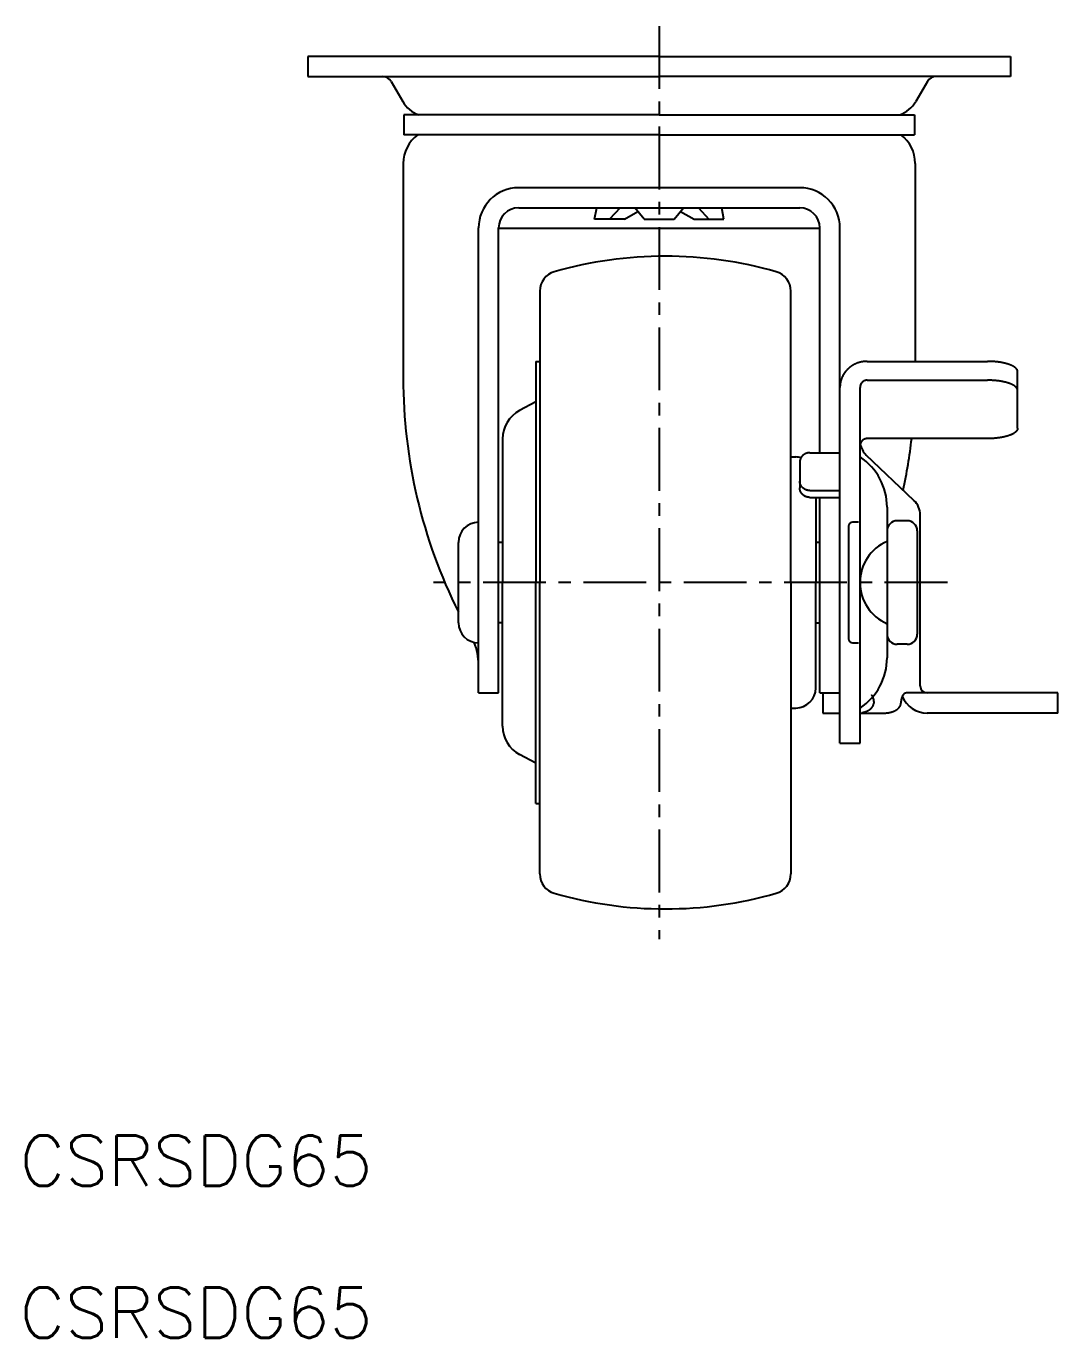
# Model space of a CAD drawing. Extents: x -5 to 216, y -1 to 236.
# Drawn here: x -5.1 to 97.6, y -1.4 to 129.2 of the extents above; entities that cross this region are included whole.
import ezdxf

# ---------------------------------------------------------------- set-up
doc = ezdxf.new("R2010")
doc.units = 0
doc.header["$LTSCALE"] = 5
doc.linetypes.add('CENTER', pattern=[2, 1.25, -0.25, 0.25, -0.25])
doc.layers.get('0').update_dxf_attribs({"linetype": 'CONTINUOUS'})
doc.layers.add('CENTER', color=1, linetype='CENTER')
doc.styles.get("Standard").update_dxf_attribs({"font": 'txt.shx'})

msp = doc.modelspace()

# ---------------------------------------------------------------- linework, layer by layer
at = {"color": 7, "linetype": 'CONTINUOUS'}
for p, q in [((22.932944, 126.217354), (22.932944, 124.217354)), ((57.932944, 126.217354), (22.932944, 126.217354)), ((57.932944, 126.217354), (92.932944, 126.217354)), ((92.932944, 126.217354), (92.932944, 124.217354)), ((22.932944, 124.217354), (57.932944, 124.217354)), ((92.932944, 124.217354), (57.932944, 124.217354)), ((31.223439, 123.717354), (32.37814, 121.717354)), ((84.642449, 123.717354), (83.487748, 121.717354)), ((32.496791, 120.389229), (32.496791, 118.389229)), ((57.932944, 120.389229), (32.496791, 120.389229)), ((57.932944, 120.389229), (83.369097, 120.389229)), ((83.369097, 120.389229), (83.369097, 118.389229)), ((57.932944, 118.389229), (32.496791, 118.389229)), ((57.932944, 118.389229), (32.496791, 118.389229)), ((57.932944, 118.389229), (83.369097, 118.389229)), ((32.432944, 115.561104), (32.432944, 94.179042)), ((83.432944, 115.561104), (83.432944, 95.84652)), ((71.932944, 113.129962), (43.932944, 113.129962)), ((43.932944, 111.137573), (71.932944, 111.137573)), ((51.486046, 109.992354), (51.702927, 111.137573)), ((54.025605, 111.137573), (52.977444, 109.992354)), ((56.441546, 109.992354), (55.50613, 111.137573)), ((59.424343, 109.992354), (60.359758, 111.137573)), ((61.840283, 111.137573), (62.888444, 109.992354)), ((64.379843, 109.992354), (64.162962, 111.137573)), ((54.468843, 109.992354), (51.486046, 109.992354)), ((54.468843, 109.992354), (55.809376, 110.766312)), ((56.441546, 109.992354), (59.424343, 109.992354)), ((60.056512, 110.766312), (61.397046, 109.992354)), ((61.397046, 109.992354), (64.379843, 109.992354)), ((39.932944, 62.821104), (39.932944, 109.129962)), ((41.932944, 62.821104), (41.932944, 109.137573)), ((73.932944, 109.061104), (41.932944, 109.061104)), ((73.932944, 86.743254), (73.932944, 109.137573)), ((75.932944, 57.821104), (75.932944, 109.129962)), ((46.032944, 102.841646), (46.032944, 73.821104)), ((71.032944, 73.821104), (71.032944, 102.841646)), ((45.632944, 95.821104), (46.032944, 95.821104)), ((45.632944, 95.821104), (45.632944, 73.821104)), ((78.632944, 95.84652), (90.632944, 95.84652)), ((93.632944, 89.178853), (93.632944, 94.82046)), ((77.932944, 57.821104), (77.932944, 93.228001)), ((78.632944, 93.967135), (90.632944, 93.967135)), ((45.632944, 91.821104), (44.010659, 90.943723)), ((42.332944, 88.129004), (42.332944, 73.821104)), ((90.632944, 88.152793), (78.632944, 88.152793)), ((71.032944, 86.321104), (71.532944, 86.321104)), ((71.032944, 86.321104), (71.532944, 86.321104)), ((72.932944, 86.743254), (75.932944, 86.743254)), ((83.310462, 81.994813), (78.555426, 86.512217)), ((71.932944, 85.803561), (71.932944, 83.240136)), ((72.932944, 82.984483), (75.932944, 82.984483)), ((72.932944, 82.300443), (75.932944, 82.300443)), ((73.532944, 82.300443), (73.532944, 73.821104)), ((73.932944, 62.821104), (73.932944, 82.300443)), ((80.632944, 81.310116), (80.632944, 73.821104)), ((77.782944, 79.821104), (77.182944, 79.821104)), ((82.632944, 79.971104), (81.632944, 79.971104)), ((83.932944, 63.521104), (83.932944, 80.544832)), ((76.782944, 79.421104), (76.782944, 68.221104)), ((80.632944, 78.971104), (80.632944, 68.671104)), ((83.632944, 78.971104), (83.632944, 68.671104)), ((37.932944, 69.821104), (37.932944, 77.821104)), ((42.332944, 77.821104), (41.932944, 77.821104)), ((73.932944, 77.821104), (73.532944, 77.821104)), ((42.332944, 59.513205), (42.332944, 73.821104)), ((45.632944, 51.821104), (45.632944, 73.821104)), ((46.032944, 44.800562), (46.032944, 73.821104)), ((71.032944, 73.821104), (71.032944, 44.800562)), ((73.532944, 63.321104), (73.532944, 73.821104)), ((80.632944, 73.821104), (80.632944, 66.332092)), ((42.332944, 69.821104), (41.932944, 69.821104)), ((73.532944, 69.821104), (73.932944, 69.821104)), ((77.182944, 67.821104), (77.782944, 67.821104)), ((82.632944, 67.671104), (81.632944, 67.671104)), ((39.932944, 62.821104), (41.932944, 62.821104)), ((73.932944, 62.821104), (75.932944, 62.821104)), ((74.216346, 62.821104), (74.216346, 60.821104)), ((97.632944, 62.821104), (82.547181, 62.821104)), ((97.632944, 60.821104), (97.632944, 62.821104)), ((71.032944, 61.321104), (71.532944, 61.321104)), ((71.032944, 61.321104), (71.532944, 61.321104)), ((74.216346, 60.821104), (75.932944, 60.821104)), ((77.932944, 60.821104), (80.324177, 60.821104)), ((97.632944, 60.821104), (84.632944, 60.821104)), ((75.932944, 57.821104), (77.932944, 57.821104)), ((45.632944, 55.821104), (44.010659, 56.698485)), ((45.632944, 51.821104), (46.032944, 51.821104))]:
    msp.add_line(p, q, dxfattribs=at)
for points in [[(78.6329, 95.8465, 0), (78.5998, 95.8463, 0), (78.5667, 95.8457, 0), (78.5336, 95.8447, 0), (78.5005, 95.8434, 0), (78.4674, 95.8416, 0), (78.4343, 95.8394, 0), (78.4013, 95.8369, 0), (78.3683, 95.8339, 0), (78.3353, 95.8306, 0), (78.3024, 95.8268, 0), (78.2696, 95.8227, 0), (78.2368, 95.8182, 0), (78.204, 95.8133, 0), (78.1713, 95.808, 0), (78.1387, 95.8023, 0), (78.1062, 95.7962, 0), (78.0737, 95.7897, 0), (78.0414, 95.7829, 0), (78.0091, 95.7757, 0), (77.9769, 95.768, 0), (77.9448, 95.76, 0), (77.9128, 95.7517, 0), (77.8809, 95.7429, 0), (77.8492, 95.7338, 0), (77.8175, 95.7243, 0), (77.786, 95.7144, 0), (77.7546, 95.7041, 0), (77.7233, 95.6935, 0), (77.6922, 95.6824, 0), (77.6612, 95.6711, 0), (77.6304, 95.6593, 0), (77.5997, 95.6472, 0), (77.5692, 95.6347, 0), (77.5388, 95.6219, 0), (77.5086, 95.6087, 0), (77.4785, 95.5951, 0), (77.4487, 95.5812, 0), (77.419, 95.5669, 0), (77.3895, 95.5523, 0), (77.3602, 95.5373, 0), (77.331, 95.522, 0), (77.3021, 95.5063, 0), (77.2734, 95.4903, 0), (77.2449, 95.474, 0), (77.2166, 95.4573, 0), (77.1885, 95.4403, 0), (77.1606, 95.4229, 0), (77.1329, 95.4052, 0), (77.1055, 95.3872, 0), (77.0783, 95.3689, 0), (77.0513, 95.3502, 0), (77.0246, 95.3312, 0), (76.9981, 95.3119, 0), (76.9718, 95.2923, 0), (76.9458, 95.2724, 0), (76.9201, 95.2521, 0), (76.8946, 95.2316, 0), (76.8694, 95.2108, 0), (76.8444, 95.1896, 0), (76.8197, 95.1682, 0), (76.7953, 95.1465, 0), (76.7712, 95.1245, 0), (76.7473, 95.1022, 0), (76.7238, 95.0796, 0), (76.7005, 95.0567, 0), (76.6775, 95.0336, 0), (76.6548, 95.0102, 0), (76.6324, 94.9865, 0), (76.6103, 94.9625, 0), (76.5885, 94.9383, 0), (76.567, 94.9139, 0), (76.5458, 94.8892, 0), (76.525, 94.8642, 0), (76.5044, 94.839, 0), (76.4842, 94.8135, 0), (76.4643, 94.7879, 0), (76.4447, 94.7619, 0), (76.4255, 94.7358, 0), (76.4066, 94.7094, 0), (76.388, 94.6828, 0), (76.3697, 94.6559, 0), (76.3518, 94.6289, 0), (76.3343, 94.6016, 0), (76.3171, 94.5742, 0), (76.3002, 94.5465, 0), (76.2837, 94.5187, 0), (76.2676, 94.4906, 0), (76.2518, 94.4624, 0), (76.2363, 94.4339, 0), (76.2212, 94.4053, 0), (76.2065, 94.3765, 0), (76.1922, 94.3476, 0), (76.1782, 94.3184, 0), (76.1646, 94.2891, 0), (76.1513, 94.2597, 0), (76.1385, 94.2301, 0), (76.126, 94.2003, 0), (76.1139, 94.1704, 0), (76.1021, 94.1403, 0), (76.0908, 94.1102, 0), (76.0798, 94.0798, 0), (76.0692, 94.0494, 0), (76.059, 94.0188, 0), (76.0492, 93.9881, 0), (76.0398, 93.9573, 0), (76.0307, 93.9264, 0), (76.0221, 93.8954, 0), (76.0139, 93.8642, 0), (76.006, 93.833, 0), (75.9985, 93.8017, 0), (75.9915, 93.7703, 0), (75.9848, 93.7388, 0), (75.9786, 93.7073, 0), (75.9727, 93.6757, 0), (75.9672, 93.644, 0), (75.9622, 93.6122, 0), (75.9575, 93.5804, 0), (75.9532, 93.5485, 0), (75.9494, 93.5166, 0), (75.9459, 93.4847, 0), (75.9429, 93.4527, 0), (75.9403, 93.4206, 0), (75.938, 93.3886, 0), (75.9362, 93.3565, 0), (75.9348, 93.3244, 0), (75.9338, 93.2923, 0), (75.9331, 93.2601, 0), (75.9329, 93.228, 0)], [(93.6329, 94.8205, 0), (93.6327, 94.8331, 0), (93.632, 94.8456, 0), (93.6309, 94.8582, 0), (93.6293, 94.8708, 0), (93.6273, 94.8834, 0), (93.6248, 94.8959, 0), (93.6219, 94.9085, 0), (93.6185, 94.921, 0), (93.6147, 94.9336, 0), (93.6104, 94.9461, 0), (93.6057, 94.9585, 0), (93.6005, 94.971, 0), (93.5948, 94.9835, 0), (93.5888, 94.9959, 0), (93.5823, 95.0083, 0), (93.5753, 95.0206, 0), (93.5679, 95.033, 0), (93.5601, 95.0453, 0), (93.5518, 95.0575, 0), (93.543, 95.0698, 0), (93.5339, 95.082, 0), (93.5243, 95.0941, 0), (93.5142, 95.1062, 0), (93.5038, 95.1183, 0), (93.4929, 95.1303, 0), (93.4815, 95.1423, 0), (93.4698, 95.1542, 0), (93.4576, 95.1661, 0), (93.445, 95.178, 0), (93.4319, 95.1897, 0), (93.4185, 95.2015, 0), (93.4046, 95.2131, 0), (93.3903, 95.2247, 0), (93.3756, 95.2363, 0), (93.3604, 95.2477, 0), (93.3449, 95.2592, 0), (93.329, 95.2705, 0), (93.3126, 95.2818, 0), (93.2959, 95.293, 0), (93.2787, 95.3041, 0), (93.2612, 95.3152, 0), (93.2432, 95.3262, 0), (93.2249, 95.3371, 0), (93.2061, 95.348, 0), (93.187, 95.3587, 0), (93.1675, 95.3694, 0), (93.1476, 95.38, 0), (93.1274, 95.3905, 0), (93.1067, 95.4009, 0), (93.0857, 95.4113, 0), (93.0643, 95.4215, 0), (93.0426, 95.4317, 0), (93.0205, 95.4418, 0), (92.998, 95.4517, 0), (92.9752, 95.4616, 0), (92.952, 95.4714, 0), (92.9284, 95.4811, 0), (92.9046, 95.4907, 0), (92.8804, 95.5001, 0), (92.8558, 95.5095, 0), (92.8309, 95.5188, 0), (92.8057, 95.528, 0), (92.7801, 95.537, 0), (92.7543, 95.546, 0), (92.7281, 95.5548, 0), (92.7016, 95.5636, 0), (92.6747, 95.5722, 0), (92.6476, 95.5807, 0), (92.6202, 95.5891, 0), (92.5925, 95.5974, 0), (92.5644, 95.6056, 0), (92.5361, 95.6136, 0), (92.5075, 95.6215, 0), (92.4786, 95.6294, 0), (92.4495, 95.637, 0), (92.42, 95.6446, 0), (92.3903, 95.652, 0), (92.3604, 95.6594, 0), (92.3301, 95.6665, 0), (92.2997, 95.6736, 0), (92.2689, 95.6805, 0), (92.2379, 95.6873, 0), (92.2067, 95.694, 0), (92.1753, 95.7005, 0), (92.1436, 95.7069, 0), (92.1116, 95.7132, 0), (92.0795, 95.7194, 0), (92.0471, 95.7254, 0), (92.0146, 95.7312, 0), (91.9818, 95.737, 0), (91.9488, 95.7426, 0), (91.9156, 95.748, 0), (91.8822, 95.7533, 0), (91.8487, 95.7585, 0), (91.8149, 95.7635, 0), (91.781, 95.7684, 0), (91.7469, 95.7732, 0), (91.7126, 95.7778, 0), (91.6782, 95.7822, 0), (91.6436, 95.7865, 0), (91.6089, 95.7907, 0), (91.574, 95.7947, 0), (91.539, 95.7986, 0), (91.5038, 95.8023, 0), (91.4685, 95.8059, 0), (91.4331, 95.8094, 0), (91.3975, 95.8126, 0), (91.3619, 95.8158, 0), (91.3261, 95.8188, 0), (91.2902, 95.8216, 0), (91.2543, 95.8243, 0), (91.2182, 95.8268, 0), (91.1821, 95.8292, 0), (91.1458, 95.8314, 0), (91.1095, 95.8335, 0), (91.0731, 95.8354, 0), (91.0367, 95.8372, 0), (91.0002, 95.8388, 0), (90.9636, 95.8403, 0), (90.927, 95.8416, 0), (90.8903, 95.8427, 0), (90.8536, 95.8437, 0), (90.8169, 95.8446, 0), (90.7801, 95.8453, 0), (90.7434, 95.8458, 0), (90.7066, 95.8462, 0), (90.6698, 95.8464, 0), (90.6329, 95.8465, 0)], [(78.6329, 93.9671, 0), (78.6244, 93.9671, 0), (78.6158, 93.9669, 0), (78.6072, 93.9666, 0), (78.5986, 93.9662, 0), (78.59, 93.9657, 0), (78.5814, 93.9651, 0), (78.5729, 93.9644, 0), (78.5643, 93.9636, 0), (78.5558, 93.9626, 0), (78.5473, 93.9616, 0), (78.5387, 93.9604, 0), (78.5302, 93.9591, 0), (78.5217, 93.9577, 0), (78.5133, 93.9563, 0), (78.5048, 93.9546, 0), (78.4964, 93.9529, 0), (78.488, 93.9511, 0), (78.4796, 93.9492, 0), (78.4712, 93.9471, 0), (78.4629, 93.945, 0), (78.4545, 93.9427, 0), (78.4462, 93.9404, 0), (78.438, 93.9379, 0), (78.4297, 93.9353, 0), (78.4215, 93.9326, 0), (78.4134, 93.9298, 0), (78.4052, 93.9269, 0), (78.3971, 93.9239, 0), (78.3891, 93.9208, 0), (78.381, 93.9176, 0), (78.373, 93.9143, 0), (78.3651, 93.9109, 0), (78.3571, 93.9073, 0), (78.3493, 93.9037, 0), (78.3414, 93.9, 0), (78.3337, 93.8962, 0), (78.3259, 93.8922, 0), (78.3182, 93.8882, 0), (78.3106, 93.8841, 0), (78.303, 93.8799, 0), (78.2954, 93.8755, 0), (78.2879, 93.8711, 0), (78.2805, 93.8666, 0), (78.2731, 93.862, 0), (78.2657, 93.8573, 0), (78.2584, 93.8525, 0), (78.2512, 93.8476, 0), (78.244, 93.8426, 0), (78.2369, 93.8375, 0), (78.2299, 93.8323, 0), (78.2229, 93.827, 0), (78.216, 93.8217, 0), (78.2091, 93.8162, 0), (78.2023, 93.8107, 0), (78.1955, 93.8051, 0), (78.1889, 93.7994, 0), (78.1823, 93.7936, 0), (78.1757, 93.7877, 0), (78.1693, 93.7817, 0), (78.1629, 93.7757, 0), (78.1565, 93.7695, 0), (78.1503, 93.7633, 0), (78.1441, 93.757, 0), (78.138, 93.7506, 0), (78.1319, 93.7442, 0), (78.126, 93.7377, 0), (78.1201, 93.7311, 0), (78.1143, 93.7244, 0), (78.1085, 93.7176, 0), (78.1029, 93.7108, 0), (78.0973, 93.7039, 0), (78.0918, 93.6969, 0), (78.0864, 93.6899, 0), (78.0811, 93.6827, 0), (78.0759, 93.6756, 0), (78.0707, 93.6683, 0), (78.0656, 93.661, 0), (78.0606, 93.6536, 0), (78.0557, 93.6462, 0), (78.0509, 93.6386, 0), (78.0462, 93.6311, 0), (78.0415, 93.6234, 0), (78.037, 93.6157, 0), (78.0325, 93.608, 0), (78.0282, 93.6002, 0), (78.0239, 93.5923, 0), (78.0197, 93.5844, 0), (78.0156, 93.5764, 0), (78.0116, 93.5684, 0), (78.0077, 93.5603, 0), (78.0039, 93.5522, 0), (78.0002, 93.544, 0), (77.9965, 93.5358, 0), (77.993, 93.5275, 0), (77.9896, 93.5192, 0), (77.9862, 93.5109, 0), (77.983, 93.5025, 0), (77.9798, 93.494, 0), (77.9768, 93.4855, 0), (77.9739, 93.477, 0), (77.971, 93.4684, 0), (77.9683, 93.4599, 0), (77.9656, 93.4512, 0), (77.9631, 93.4426, 0), (77.9606, 93.4339, 0), (77.9583, 93.4251, 0), (77.9561, 93.4164, 0), (77.9539, 93.4076, 0), (77.9519, 93.3988, 0), (77.95, 93.3899, 0), (77.9481, 93.3811, 0), (77.9464, 93.3722, 0), (77.9448, 93.3633, 0), (77.9432, 93.3544, 0), (77.9418, 93.3454, 0), (77.9405, 93.3365, 0), (77.9393, 93.3275, 0), (77.9382, 93.3185, 0), (77.9372, 93.3095, 0), (77.9363, 93.3004, 0), (77.9355, 93.2914, 0), (77.9348, 93.2824, 0), (77.9343, 93.2733, 0), (77.9338, 93.2643, 0), (77.9334, 93.2552, 0), (77.9332, 93.2461, 0), (77.933, 93.2371, 0), (77.9329, 93.228, 0)], [(93.6329, 92.9411, 0), (93.6327, 92.9537, 0), (93.632, 92.9663, 0), (93.6309, 92.9788, 0), (93.6293, 92.9914, 0), (93.6273, 93.004, 0), (93.6248, 93.0166, 0), (93.6219, 93.0291, 0), (93.6185, 93.0416, 0), (93.6147, 93.0542, 0), (93.6104, 93.0667, 0), (93.6057, 93.0792, 0), (93.6005, 93.0916, 0), (93.5948, 93.1041, 0), (93.5888, 93.1165, 0), (93.5823, 93.1289, 0), (93.5753, 93.1412, 0), (93.5679, 93.1536, 0), (93.5601, 93.1659, 0), (93.5518, 93.1782, 0), (93.543, 93.1904, 0), (93.5339, 93.2026, 0), (93.5243, 93.2147, 0), (93.5142, 93.2269, 0), (93.5038, 93.2389, 0), (93.4929, 93.251, 0), (93.4815, 93.2629, 0), (93.4698, 93.2749, 0), (93.4576, 93.2867, 0), (93.445, 93.2986, 0), (93.4319, 93.3103, 0), (93.4185, 93.3221, 0), (93.4046, 93.3337, 0), (93.3903, 93.3453, 0), (93.3756, 93.3569, 0), (93.3604, 93.3684, 0), (93.3449, 93.3798, 0), (93.329, 93.3911, 0), (93.3126, 93.4024, 0), (93.2959, 93.4136, 0), (93.2787, 93.4248, 0), (93.2612, 93.4358, 0), (93.2432, 93.4468, 0), (93.2249, 93.4577, 0), (93.2061, 93.4686, 0), (93.187, 93.4793, 0), (93.1675, 93.49, 0), (93.1476, 93.5006, 0), (93.1274, 93.5111, 0), (93.1067, 93.5215, 0), (93.0857, 93.5319, 0), (93.0643, 93.5421, 0), (93.0426, 93.5523, 0), (93.0205, 93.5624, 0), (92.998, 93.5723, 0), (92.9752, 93.5822, 0), (92.952, 93.592, 0), (92.9284, 93.6017, 0), (92.9046, 93.6113, 0), (92.8804, 93.6208, 0), (92.8558, 93.6301, 0), (92.8309, 93.6394, 0), (92.8057, 93.6486, 0), (92.7801, 93.6577, 0), (92.7543, 93.6666, 0), (92.7281, 93.6755, 0), (92.7016, 93.6842, 0), (92.6747, 93.6928, 0), (92.6476, 93.7013, 0), (92.6202, 93.7097, 0), (92.5925, 93.718, 0), (92.5644, 93.7262, 0), (92.5361, 93.7342, 0), (92.5075, 93.7422, 0), (92.4786, 93.75, 0), (92.4495, 93.7577, 0), (92.42, 93.7652, 0), (92.3903, 93.7727, 0), (92.3604, 93.78, 0), (92.3301, 93.7872, 0), (92.2997, 93.7942, 0), (92.2689, 93.8011, 0), (92.2379, 93.8079, 0), (92.2067, 93.8146, 0), (92.1753, 93.8212, 0), (92.1436, 93.8276, 0), (92.1116, 93.8338, 0), (92.0795, 93.84, 0), (92.0471, 93.846, 0), (92.0146, 93.8518, 0), (91.9818, 93.8576, 0), (91.9488, 93.8632, 0), (91.9156, 93.8686, 0), (91.8822, 93.8739, 0), (91.8487, 93.8791, 0), (91.8149, 93.8841, 0), (91.781, 93.889, 0), (91.7469, 93.8938, 0), (91.7126, 93.8984, 0), (91.6782, 93.9028, 0), (91.6436, 93.9072, 0), (91.6089, 93.9113, 0), (91.574, 93.9153, 0), (91.539, 93.9192, 0), (91.5038, 93.923, 0), (91.4685, 93.9265, 0), (91.4331, 93.93, 0), (91.3975, 93.9333, 0), (91.3619, 93.9364, 0), (91.3261, 93.9394, 0), (91.2902, 93.9422, 0), (91.2543, 93.9449, 0), (91.2182, 93.9474, 0), (91.1821, 93.9498, 0), (91.1458, 93.952, 0), (91.1095, 93.9541, 0), (91.0731, 93.956, 0), (91.0367, 93.9578, 0), (91.0002, 93.9594, 0), (90.9636, 93.9609, 0), (90.927, 93.9622, 0), (90.8903, 93.9634, 0), (90.8536, 93.9644, 0), (90.8169, 93.9652, 0), (90.7801, 93.9659, 0), (90.7434, 93.9664, 0), (90.7066, 93.9668, 0), (90.6698, 93.9671, 0), (90.6329, 93.9671, 0)], [(93.6329, 89.1789, 0), (93.6327, 89.1663, 0), (93.632, 89.1537, 0), (93.6309, 89.1411, 0), (93.6293, 89.1285, 0), (93.6273, 89.1159, 0), (93.6248, 89.1034, 0), (93.6219, 89.0908, 0), (93.6185, 89.0783, 0), (93.6147, 89.0658, 0), (93.6104, 89.0533, 0), (93.6057, 89.0408, 0), (93.6005, 89.0283, 0), (93.5948, 89.0159, 0), (93.5888, 89.0034, 0), (93.5823, 88.991, 0), (93.5753, 88.9787, 0), (93.5679, 88.9663, 0), (93.5601, 88.954, 0), (93.5518, 88.9418, 0), (93.543, 88.9295, 0), (93.5339, 88.9173, 0), (93.5243, 88.9052, 0), (93.5142, 88.8931, 0), (93.5038, 88.881, 0), (93.4929, 88.869, 0), (93.4815, 88.857, 0), (93.4698, 88.8451, 0), (93.4576, 88.8332, 0), (93.445, 88.8214, 0), (93.4319, 88.8096, 0), (93.4185, 88.7979, 0), (93.4046, 88.7862, 0), (93.3903, 88.7746, 0), (93.3756, 88.7631, 0), (93.3604, 88.7516, 0), (93.3449, 88.7402, 0), (93.329, 88.7288, 0), (93.3126, 88.7175, 0), (93.2959, 88.7063, 0), (93.2787, 88.6952, 0), (93.2612, 88.6841, 0), (93.2432, 88.6731, 0), (93.2249, 88.6622, 0), (93.2061, 88.6514, 0), (93.187, 88.6406, 0), (93.1675, 88.6299, 0), (93.1476, 88.6193, 0), (93.1274, 88.6088, 0), (93.1067, 88.5984, 0), (93.0857, 88.588, 0), (93.0643, 88.5778, 0), (93.0426, 88.5676, 0), (93.0205, 88.5576, 0), (92.998, 88.5476, 0), (92.9752, 88.5377, 0), (92.952, 88.5279, 0), (92.9284, 88.5182, 0), (92.9046, 88.5087, 0), (92.8804, 88.4992, 0), (92.8558, 88.4898, 0), (92.8309, 88.4805, 0), (92.8057, 88.4713, 0), (92.7801, 88.4623, 0), (92.7543, 88.4533, 0), (92.7281, 88.4445, 0), (92.7016, 88.4357, 0), (92.6747, 88.4271, 0), (92.6476, 88.4186, 0), (92.6202, 88.4102, 0), (92.5925, 88.4019, 0), (92.5644, 88.3937, 0), (92.5361, 88.3857, 0), (92.5075, 88.3778, 0), (92.4786, 88.37, 0), (92.4495, 88.3623, 0), (92.42, 88.3547, 0), (92.3903, 88.3473, 0), (92.3604, 88.34, 0), (92.3301, 88.3328, 0), (92.2997, 88.3257, 0), (92.2689, 88.3188, 0), (92.2379, 88.312, 0), (92.2067, 88.3053, 0), (92.1753, 88.2988, 0), (92.1436, 88.2924, 0), (92.1116, 88.2861, 0), (92.0795, 88.28, 0), (92.0471, 88.2739, 0), (92.0146, 88.2681, 0), (91.9818, 88.2624, 0), (91.9488, 88.2568, 0), (91.9156, 88.2513, 0), (91.8822, 88.246, 0), (91.8487, 88.2408, 0), (91.8149, 88.2358, 0), (91.781, 88.2309, 0), (91.7469, 88.2262, 0), (91.7126, 88.2215, 0), (91.6782, 88.2171, 0), (91.6436, 88.2128, 0), (91.6089, 88.2086, 0), (91.574, 88.2046, 0), (91.539, 88.2007, 0), (91.5038, 88.197, 0), (91.4685, 88.1934, 0), (91.4331, 88.19, 0), (91.3975, 88.1867, 0), (91.3619, 88.1835, 0), (91.3261, 88.1806, 0), (91.2902, 88.1777, 0), (91.2543, 88.175, 0), (91.2182, 88.1725, 0), (91.1821, 88.1701, 0), (91.1458, 88.1679, 0), (91.1095, 88.1658, 0), (91.0731, 88.1639, 0), (91.0367, 88.1621, 0), (91.0002, 88.1605, 0), (90.9636, 88.159, 0), (90.927, 88.1577, 0), (90.8903, 88.1566, 0), (90.8536, 88.1556, 0), (90.8169, 88.1547, 0), (90.7801, 88.154, 0), (90.7434, 88.1535, 0), (90.7066, 88.1531, 0), (90.6698, 88.1529, 0), (90.6329, 88.1528, 0)], [(78.6329, 88.1528, 0), (78.6244, 88.1527, 0), (78.6158, 88.1526, 0), (78.6072, 88.1523, 0), (78.5986, 88.1519, 0), (78.59, 88.1514, 0), (78.5814, 88.1508, 0), (78.5729, 88.1501, 0), (78.5643, 88.1492, 0), (78.5558, 88.1483, 0), (78.5473, 88.1472, 0), (78.5387, 88.1461, 0), (78.5302, 88.1448, 0), (78.5217, 88.1434, 0), (78.5133, 88.1419, 0), (78.5048, 88.1403, 0), (78.4964, 88.1386, 0), (78.488, 88.1368, 0), (78.4796, 88.1348, 0), (78.4712, 88.1328, 0), (78.4629, 88.1306, 0), (78.4545, 88.1284, 0), (78.4462, 88.126, 0), (78.438, 88.1235, 0), (78.4297, 88.121, 0), (78.4215, 88.1183, 0), (78.4134, 88.1155, 0), (78.4052, 88.1126, 0), (78.3971, 88.1096, 0), (78.3891, 88.1065, 0), (78.381, 88.1033, 0), (78.373, 88.0999, 0), (78.3651, 88.0965, 0), (78.3571, 88.093, 0), (78.3493, 88.0894, 0), (78.3414, 88.0857, 0), (78.3337, 88.0818, 0), (78.3259, 88.0779, 0), (78.3182, 88.0739, 0), (78.3106, 88.0697, 0), (78.303, 88.0655, 0), (78.2954, 88.0612, 0), (78.2879, 88.0568, 0), (78.2805, 88.0523, 0), (78.2731, 88.0476, 0), (78.2657, 88.0429, 0), (78.2584, 88.0381, 0), (78.2512, 88.0332, 0), (78.244, 88.0282, 0), (78.2369, 88.0231, 0), (78.2299, 88.018, 0), (78.2229, 88.0127, 0), (78.216, 88.0073, 0), (78.2091, 88.0019, 0), (78.2023, 87.9964, 0), (78.1955, 87.9907, 0), (78.1889, 87.985, 0), (78.1823, 87.9792, 0), (78.1757, 87.9733, 0), (78.1693, 87.9674, 0), (78.1629, 87.9613, 0), (78.1565, 87.9552, 0), (78.1503, 87.949, 0), (78.1441, 87.9427, 0), (78.138, 87.9363, 0), (78.1319, 87.9299, 0), (78.126, 87.9233, 0), (78.1201, 87.9167, 0), (78.1143, 87.91, 0), (78.1085, 87.9033, 0), (78.1029, 87.8964, 0), (78.0973, 87.8895, 0), (78.0918, 87.8826, 0), (78.0864, 87.8755, 0), (78.0811, 87.8684, 0), (78.0759, 87.8612, 0), (78.0707, 87.854, 0), (78.0656, 87.8466, 0), (78.0606, 87.8393, 0), (78.0557, 87.8318, 0), (78.0509, 87.8243, 0), (78.0462, 87.8167, 0), (78.0415, 87.8091, 0), (78.037, 87.8014, 0), (78.0325, 87.7936, 0), (78.0282, 87.7858, 0), (78.0239, 87.778, 0), (78.0197, 87.7701, 0), (78.0156, 87.7621, 0), (78.0116, 87.7541, 0), (78.0077, 87.746, 0), (78.0039, 87.7379, 0), (78.0002, 87.7297, 0), (77.9965, 87.7215, 0), (77.993, 87.7132, 0), (77.9896, 87.7049, 0), (77.9862, 87.6965, 0), (77.983, 87.6881, 0), (77.9798, 87.6797, 0), (77.9768, 87.6712, 0), (77.9739, 87.6627, 0), (77.971, 87.6541, 0), (77.9683, 87.6455, 0), (77.9656, 87.6369, 0), (77.9631, 87.6282, 0), (77.9606, 87.6195, 0), (77.9583, 87.6108, 0), (77.9561, 87.602, 0), (77.9539, 87.5933, 0), (77.9519, 87.5844, 0), (77.95, 87.5756, 0), (77.9481, 87.5667, 0), (77.9464, 87.5579, 0), (77.9448, 87.549, 0), (77.9432, 87.54, 0), (77.9418, 87.5311, 0), (77.9405, 87.5221, 0), (77.9393, 87.5131, 0), (77.9382, 87.5041, 0), (77.9372, 87.4951, 0), (77.9363, 87.4861, 0), (77.9355, 87.4771, 0), (77.9348, 87.468, 0), (77.9343, 87.459, 0), (77.9338, 87.4499, 0), (77.9334, 87.4409, 0), (77.9332, 87.4318, 0), (77.933, 87.4227, 0), (77.9329, 87.4137, 0)], [(72.9329, 86.7433, 0), (72.9207, 86.7432, 0), (72.9084, 86.743, 0), (72.8961, 86.7426, 0), (72.8839, 86.7421, 0), (72.8716, 86.7415, 0), (72.8594, 86.7407, 0), (72.8471, 86.7398, 0), (72.8349, 86.7387, 0), (72.8227, 86.7375, 0), (72.8105, 86.7362, 0), (72.7984, 86.7347, 0), (72.7862, 86.7331, 0), (72.7741, 86.7313, 0), (72.762, 86.7294, 0), (72.7499, 86.7274, 0), (72.7379, 86.7252, 0), (72.7258, 86.7229, 0), (72.7138, 86.7204, 0), (72.7019, 86.7178, 0), (72.69, 86.7151, 0), (72.6781, 86.7122, 0), (72.6662, 86.7092, 0), (72.6544, 86.7061, 0), (72.6427, 86.7028, 0), (72.6309, 86.6994, 0), (72.6193, 86.6958, 0), (72.6076, 86.6921, 0), (72.5961, 86.6883, 0), (72.5845, 86.6844, 0), (72.573, 86.6803, 0), (72.5616, 86.6761, 0), (72.5503, 86.6717, 0), (72.539, 86.6672, 0), (72.5277, 86.6626, 0), (72.5165, 86.6579, 0), (72.5054, 86.653, 0), (72.4943, 86.648, 0), (72.4833, 86.6429, 0), (72.4724, 86.6377, 0), (72.4615, 86.6323, 0), (72.4508, 86.6268, 0), (72.44, 86.6212, 0), (72.4294, 86.6154, 0), (72.4188, 86.6096, 0), (72.4084, 86.6036, 0), (72.3979, 86.5975, 0), (72.3876, 86.5912, 0), (72.3774, 86.5849, 0), (72.3672, 86.5784, 0), (72.3571, 86.5718, 0), (72.3471, 86.5651, 0), (72.3372, 86.5583, 0), (72.3274, 86.5514, 0), (72.3177, 86.5444, 0), (72.3081, 86.5372, 0), (72.2986, 86.53, 0), (72.2891, 86.5226, 0), (72.2798, 86.5151, 0), (72.2705, 86.5075, 0), (72.2614, 86.4998, 0), (72.2523, 86.492, 0), (72.2434, 86.4841, 0), (72.2346, 86.4761, 0), (72.2258, 86.468, 0), (72.2172, 86.4598, 0), (72.2087, 86.4515, 0), (72.2003, 86.4431, 0), (72.192, 86.4346, 0), (72.1838, 86.426, 0), (72.1757, 86.4173, 0), (72.1678, 86.4086, 0), (72.1599, 86.3997, 0), (72.1522, 86.3907, 0), (72.1446, 86.3817, 0), (72.1371, 86.3726, 0), (72.1297, 86.3633, 0), (72.1225, 86.354, 0), (72.1154, 86.3446, 0), (72.1084, 86.3352, 0), (72.1015, 86.3256, 0), (72.0947, 86.316, 0), (72.0881, 86.3063, 0), (72.0816, 86.2965, 0), (72.0752, 86.2867, 0), (72.069, 86.2767, 0), (72.0629, 86.2667, 0), (72.0569, 86.2567, 0), (72.051, 86.2465, 0), (72.0453, 86.2363, 0), (72.0397, 86.2261, 0), (72.0343, 86.2157, 0), (72.029, 86.2053, 0), (72.0238, 86.1949, 0), (72.0187, 86.1844, 0), (72.0138, 86.1738, 0), (72.0091, 86.1632, 0), (72.0044, 86.1525, 0), (72, 86.1418, 0), (71.9956, 86.131, 0), (71.9914, 86.1201, 0), (71.9873, 86.1093, 0), (71.9834, 86.0983, 0), (71.9796, 86.0874, 0), (71.976, 86.0763, 0), (71.9725, 86.0653, 0), (71.9692, 86.0542, 0), (71.966, 86.0431, 0), (71.9629, 86.0319, 0), (71.96, 86.0207, 0), (71.9572, 86.0094, 0), (71.9546, 85.9982, 0), (71.9522, 85.9869, 0), (71.9498, 85.9756, 0), (71.9477, 85.9642, 0), (71.9456, 85.9528, 0), (71.9438, 85.9414, 0), (71.942, 85.93, 0), (71.9405, 85.9186, 0), (71.939, 85.9071, 0), (71.9378, 85.8957, 0), (71.9366, 85.8842, 0), (71.9357, 85.8727, 0), (71.9348, 85.8612, 0), (71.9341, 85.8497, 0), (71.9336, 85.8381, 0), (71.9332, 85.8266, 0), (71.933, 85.8151, 0), (71.9329, 85.8036, 0)], [(72.9329, 82.9845, 0), (72.9207, 82.9846, 0), (72.9084, 82.9848, 0), (72.8961, 82.9851, 0), (72.8839, 82.9856, 0), (72.8716, 82.9863, 0), (72.8594, 82.987, 0), (72.8471, 82.9879, 0), (72.8349, 82.989, 0), (72.8227, 82.9902, 0), (72.8105, 82.9915, 0), (72.7984, 82.993, 0), (72.7862, 82.9947, 0), (72.7741, 82.9964, 0), (72.762, 82.9983, 0), (72.7499, 83.0004, 0), (72.7379, 83.0025, 0), (72.7258, 83.0049, 0), (72.7138, 83.0073, 0), (72.7019, 83.0099, 0), (72.69, 83.0126, 0), (72.6781, 83.0155, 0), (72.6662, 83.0185, 0), (72.6544, 83.0217, 0), (72.6427, 83.0249, 0), (72.6309, 83.0284, 0), (72.6193, 83.0319, 0), (72.6076, 83.0356, 0), (72.5961, 83.0394, 0), (72.5845, 83.0434, 0), (72.573, 83.0474, 0), (72.5616, 83.0517, 0), (72.5503, 83.056, 0), (72.539, 83.0605, 0), (72.5277, 83.0651, 0), (72.5165, 83.0698, 0), (72.5054, 83.0747, 0), (72.4943, 83.0797, 0), (72.4833, 83.0848, 0), (72.4724, 83.0901, 0), (72.4615, 83.0954, 0), (72.4508, 83.1009, 0), (72.44, 83.1066, 0), (72.4294, 83.1123, 0), (72.4188, 83.1182, 0), (72.4084, 83.1242, 0), (72.3979, 83.1303, 0), (72.3876, 83.1365, 0), (72.3774, 83.1428, 0), (72.3672, 83.1493, 0), (72.3571, 83.1559, 0), (72.3471, 83.1626, 0), (72.3372, 83.1694, 0), (72.3274, 83.1763, 0), (72.3177, 83.1834, 0), (72.3081, 83.1905, 0), (72.2986, 83.1978, 0), (72.2891, 83.2052, 0), (72.2798, 83.2126, 0), (72.2705, 83.2202, 0), (72.2614, 83.2279, 0), (72.2523, 83.2357, 0), (72.2434, 83.2436, 0), (72.2346, 83.2516, 0), (72.2258, 83.2597, 0), (72.2172, 83.2679, 0), (72.2087, 83.2762, 0), (72.2003, 83.2846, 0), (72.192, 83.2931, 0), (72.1838, 83.3017, 0), (72.1757, 83.3104, 0), (72.1678, 83.3192, 0), (72.1599, 83.328, 0), (72.1522, 83.337, 0), (72.1446, 83.346, 0), (72.1371, 83.3552, 0), (72.1297, 83.3644, 0), (72.1225, 83.3737, 0), (72.1154, 83.3831, 0), (72.1084, 83.3926, 0), (72.1015, 83.4021, 0), (72.0947, 83.4117, 0), (72.0881, 83.4214, 0), (72.0816, 83.4312, 0), (72.0752, 83.4411, 0), (72.069, 83.451, 0), (72.0629, 83.461, 0), (72.0569, 83.4711, 0), (72.051, 83.4812, 0), (72.0453, 83.4914, 0), (72.0397, 83.5017, 0), (72.0343, 83.512, 0), (72.029, 83.5224, 0), (72.0238, 83.5329, 0), (72.0187, 83.5434, 0), (72.0138, 83.5539, 0), (72.0091, 83.5646, 0), (72.0044, 83.5753, 0), (72, 83.586, 0), (71.9956, 83.5968, 0), (71.9914, 83.6076, 0), (71.9873, 83.6185, 0), (71.9834, 83.6294, 0), (71.9796, 83.6404, 0), (71.976, 83.6514, 0), (71.9725, 83.6625, 0), (71.9692, 83.6735, 0), (71.966, 83.6847, 0), (71.9629, 83.6958, 0), (71.96, 83.7071, 0), (71.9572, 83.7183, 0), (71.9546, 83.7296, 0), (71.9522, 83.7409, 0), (71.9498, 83.7522, 0), (71.9477, 83.7635, 0), (71.9456, 83.7749, 0), (71.9438, 83.7863, 0), (71.942, 83.7977, 0), (71.9405, 83.8091, 0), (71.939, 83.8206, 0), (71.9378, 83.8321, 0), (71.9366, 83.8436, 0), (71.9357, 83.855, 0), (71.9348, 83.8666, 0), (71.9341, 83.8781, 0), (71.9336, 83.8896, 0), (71.9332, 83.9011, 0), (71.933, 83.9126, 0), (71.9329, 83.9242, 0)], [(72.9329, 82.3004, 0), (72.9207, 82.3005, 0), (72.9084, 82.3007, 0), (72.8961, 82.3011, 0), (72.8839, 82.3016, 0), (72.8716, 82.3022, 0), (72.8594, 82.303, 0), (72.8471, 82.3039, 0), (72.8349, 82.305, 0), (72.8227, 82.3062, 0), (72.8105, 82.3075, 0), (72.7984, 82.309, 0), (72.7862, 82.3106, 0), (72.7741, 82.3124, 0), (72.762, 82.3143, 0), (72.7499, 82.3163, 0), (72.7379, 82.3185, 0), (72.7258, 82.3208, 0), (72.7138, 82.3233, 0), (72.7019, 82.3259, 0), (72.69, 82.3286, 0), (72.6781, 82.3315, 0), (72.6662, 82.3345, 0), (72.6544, 82.3376, 0), (72.6427, 82.3409, 0), (72.6309, 82.3443, 0), (72.6193, 82.3479, 0), (72.6076, 82.3516, 0), (72.5961, 82.3554, 0), (72.5845, 82.3593, 0), (72.573, 82.3634, 0), (72.5616, 82.3676, 0), (72.5503, 82.372, 0), (72.539, 82.3765, 0), (72.5277, 82.3811, 0), (72.5165, 82.3858, 0), (72.5054, 82.3907, 0), (72.4943, 82.3957, 0), (72.4833, 82.4008, 0), (72.4724, 82.406, 0), (72.4615, 82.4114, 0), (72.4508, 82.4169, 0), (72.44, 82.4225, 0), (72.4294, 82.4283, 0), (72.4188, 82.4341, 0), (72.4084, 82.4401, 0), (72.3979, 82.4462, 0), (72.3876, 82.4525, 0), (72.3774, 82.4588, 0), (72.3672, 82.4653, 0), (72.3571, 82.4719, 0), (72.3471, 82.4786, 0), (72.3372, 82.4854, 0), (72.3274, 82.4923, 0), (72.3177, 82.4993, 0), (72.3081, 82.5065, 0), (72.2986, 82.5137, 0), (72.2891, 82.5211, 0), (72.2798, 82.5286, 0), (72.2705, 82.5362, 0), (72.2614, 82.5439, 0), (72.2523, 82.5517, 0), (72.2434, 82.5596, 0), (72.2346, 82.5676, 0), (72.2258, 82.5757, 0), (72.2172, 82.5839, 0), (72.2087, 82.5922, 0), (72.2003, 82.6006, 0), (72.192, 82.6091, 0), (72.1838, 82.6177, 0), (72.1757, 82.6264, 0), (72.1678, 82.6351, 0), (72.1599, 82.644, 0), (72.1522, 82.653, 0), (72.1446, 82.662, 0), (72.1371, 82.6711, 0), (72.1297, 82.6804, 0), (72.1225, 82.6897, 0), (72.1154, 82.6991, 0), (72.1084, 82.7085, 0), (72.1015, 82.7181, 0), (72.0947, 82.7277, 0), (72.0881, 82.7374, 0), (72.0816, 82.7472, 0), (72.0752, 82.757, 0), (72.069, 82.767, 0), (72.0629, 82.777, 0), (72.0569, 82.787, 0), (72.051, 82.7972, 0), (72.0453, 82.8074, 0), (72.0397, 82.8176, 0), (72.0343, 82.828, 0), (72.029, 82.8384, 0), (72.0238, 82.8488, 0), (72.0187, 82.8593, 0), (72.0138, 82.8699, 0), (72.0091, 82.8805, 0), (72.0044, 82.8912, 0), (72, 82.9019, 0), (71.9956, 82.9127, 0), (71.9914, 82.9236, 0), (71.9873, 82.9344, 0), (71.9834, 82.9454, 0), (71.9796, 82.9563, 0), (71.976, 82.9674, 0), (71.9725, 82.9784, 0), (71.9692, 82.9895, 0), (71.966, 83.0006, 0), (71.9629, 83.0118, 0), (71.96, 83.023, 0), (71.9572, 83.0342, 0), (71.9546, 83.0455, 0), (71.9522, 83.0568, 0), (71.9498, 83.0681, 0), (71.9477, 83.0795, 0), (71.9456, 83.0909, 0), (71.9438, 83.1023, 0), (71.942, 83.1137, 0), (71.9405, 83.1251, 0), (71.939, 83.1366, 0), (71.9378, 83.148, 0), (71.9366, 83.1595, 0), (71.9357, 83.171, 0), (71.9348, 83.1825, 0), (71.9341, 83.194, 0), (71.9336, 83.2055, 0), (71.9332, 83.2171, 0), (71.933, 83.2286, 0), (71.9329, 83.2401, 0)], [(82.5472, 62.8211, 0), (82.5405, 62.821, 0), (82.5339, 62.8208, 0), (82.5273, 62.8204, 0), (82.5206, 62.8199, 0), (82.514, 62.8192, 0), (82.5074, 62.8184, 0), (82.5008, 62.8174, 0), (82.4941, 62.8163, 0), (82.4875, 62.815, 0), (82.4809, 62.8136, 0), (82.4744, 62.812, 0), (82.4678, 62.8103, 0), (82.4612, 62.8084, 0), (82.4547, 62.8064, 0), (82.4481, 62.8042, 0), (82.4416, 62.8019, 0), (82.4351, 62.7994, 0), (82.4286, 62.7968, 0), (82.4221, 62.794, 0), (82.4157, 62.7911, 0), (82.4093, 62.7881, 0), (82.4029, 62.7849, 0), (82.3965, 62.7815, 0), (82.3901, 62.778, 0), (82.3838, 62.7744, 0), (82.3774, 62.7706, 0), (82.3711, 62.7667, 0), (82.3649, 62.7626, 0), (82.3586, 62.7584, 0), (82.3524, 62.7541, 0), (82.3462, 62.7496, 0), (82.3401, 62.745, 0), (82.334, 62.7402, 0), (82.3279, 62.7353, 0), (82.3218, 62.7303, 0), (82.3158, 62.7251, 0), (82.3098, 62.7198, 0), (82.3039, 62.7143, 0), (82.298, 62.7087, 0), (82.2921, 62.703, 0), (82.2863, 62.6972, 0), (82.2805, 62.6912, 0), (82.2747, 62.6851, 0), (82.269, 62.6788, 0), (82.2633, 62.6725, 0), (82.2577, 62.666, 0), (82.2521, 62.6593, 0), (82.2465, 62.6526, 0), (82.241, 62.6457, 0), (82.2356, 62.6387, 0), (82.2302, 62.6316, 0), (82.2248, 62.6243, 0), (82.2195, 62.6169, 0), (82.2143, 62.6095, 0), (82.209, 62.6018, 0), (82.2039, 62.5941, 0), (82.1988, 62.5863, 0), (82.1937, 62.5783, 0), (82.1887, 62.5702, 0), (82.1838, 62.5621, 0), (82.1789, 62.5538, 0), (82.174, 62.5454, 0), (82.1693, 62.5368, 0), (82.1645, 62.5282, 0), (82.1599, 62.5195, 0), (82.1553, 62.5106, 0), (82.1507, 62.5017, 0), (82.1462, 62.4927, 0), (82.1418, 62.4835, 0), (82.1374, 62.4743, 0), (82.1331, 62.4649, 0), (82.1289, 62.4555, 0), (82.1247, 62.446, 0), (82.1206, 62.4363, 0), (82.1165, 62.4266, 0), (82.1125, 62.4168, 0), (82.1086, 62.4069, 0), (82.1047, 62.3969, 0), (82.101, 62.3868, 0), (82.0972, 62.3767, 0), (82.0936, 62.3664, 0), (82.09, 62.3561, 0), (82.0865, 62.3457, 0), (82.083, 62.3352, 0), (82.0796, 62.3246, 0), (82.0763, 62.314, 0), (82.0731, 62.3033, 0), (82.0699, 62.2925, 0), (82.0668, 62.2816, 0), (82.0638, 62.2707, 0), (82.0609, 62.2597, 0), (82.058, 62.2487, 0), (82.0552, 62.2375, 0), (82.0525, 62.2263, 0), (82.0498, 62.2151, 0), (82.0472, 62.2038, 0), (82.0447, 62.1924, 0), (82.0423, 62.181, 0), (82.0399, 62.1695, 0), (82.0377, 62.158, 0), (82.0355, 62.1464, 0), (82.0333, 62.1348, 0), (82.0313, 62.1231, 0), (82.0293, 62.1114, 0), (82.0274, 62.0996, 0), (82.0256, 62.0878, 0), (82.0239, 62.076, 0), (82.0223, 62.0641, 0), (82.0207, 62.0522, 0), (82.0192, 62.0402, 0), (82.0178, 62.0282, 0), (82.0164, 62.0162, 0), (82.0152, 62.0041, 0), (82.014, 61.9921, 0), (82.0129, 61.98, 0), (82.0119, 61.9678, 0), (82.011, 61.9557, 0), (82.0101, 61.9435, 0), (82.0093, 61.9313, 0), (82.0086, 61.9191, 0), (82.008, 61.9069, 0), (82.0075, 61.8947, 0), (82.0071, 61.8824, 0), (82.0067, 61.8702, 0), (82.0064, 61.8579, 0), (82.0062, 61.8456, 0), (82.0061, 61.8334, 0), (82.006, 61.8211, 0)], [(78.1312, 60.8687, 0), (78.147, 60.8718, 0), (78.1627, 60.8749, 0), (78.1783, 60.8781, 0), (78.1939, 60.8815, 0), (78.2095, 60.8849, 0), (78.225, 60.8884, 0), (78.2404, 60.892, 0), (78.2558, 60.8957, 0), (78.2711, 60.8995, 0), (78.2863, 60.9033, 0), (78.3015, 60.9073, 0), (78.3166, 60.9113, 0), (78.3316, 60.9155, 0), (78.3466, 60.9197, 0), (78.3615, 60.924, 0), (78.3763, 60.9284, 0), (78.3911, 60.9329, 0), (78.4057, 60.9374, 0), (78.4204, 60.9421, 0), (78.4349, 60.9468, 0), (78.4493, 60.9517, 0), (78.4637, 60.9566, 0), (78.478, 60.9616, 0), (78.4922, 60.9666, 0), (78.5063, 60.9718, 0), (78.5203, 60.977, 0), (78.5343, 60.9824, 0), (78.5481, 60.9878, 0), (78.5619, 60.9932, 0), (78.5755, 60.9988, 0), (78.5891, 61.0045, 0), (78.6026, 61.0102, 0), (78.616, 61.016, 0), (78.6293, 61.0219, 0), (78.6425, 61.0278, 0), (78.6556, 61.0339, 0), (78.6686, 61.04, 0), (78.6814, 61.0462, 0), (78.6942, 61.0524, 0), (78.7069, 61.0588, 0), (78.7195, 61.0652, 0), (78.732, 61.0717, 0), (78.7443, 61.0782, 0), (78.7566, 61.0849, 0), (78.7687, 61.0916, 0), (78.7808, 61.0983, 0), (78.7927, 61.1052, 0), (78.8045, 61.1121, 0), (78.8162, 61.1191, 0), (78.8277, 61.1261, 0), (78.8392, 61.1332, 0), (78.8505, 61.1404, 0), (78.8618, 61.1477, 0), (78.8729, 61.155, 0), (78.8838, 61.1624, 0), (78.8947, 61.1698, 0), (78.9054, 61.1773, 0), (78.916, 61.1849, 0), (78.9265, 61.1925, 0), (78.9368, 61.2002, 0), (78.9471, 61.208, 0), (78.9572, 61.2158, 0), (78.9671, 61.2236, 0), (78.977, 61.2316, 0), (78.9867, 61.2396, 0), (78.9962, 61.2476, 0), (79.0057, 61.2557, 0), (79.015, 61.2638, 0), (79.0241, 61.2721, 0), (79.0332, 61.2803, 0), (79.0421, 61.2886, 0), (79.0508, 61.297, 0), (79.0594, 61.3054, 0), (79.0679, 61.3139, 0), (79.0762, 61.3224, 0), (79.0844, 61.3309, 0), (79.0925, 61.3396, 0), (79.1004, 61.3482, 0), (79.1081, 61.3569, 0), (79.1158, 61.3657, 0), (79.1232, 61.3745, 0), (79.1306, 61.3833, 0), (79.1377, 61.3922, 0), (79.1448, 61.4011, 0), (79.1517, 61.4101, 0), (79.1584, 61.4191, 0), (79.165, 61.4281, 0), (79.1714, 61.4372, 0), (79.1777, 61.4463, 0), (79.1838, 61.4554, 0), (79.1898, 61.4646, 0), (79.1957, 61.4738, 0), (79.2013, 61.4831, 0), (79.2069, 61.4924, 0), (79.2122, 61.5017, 0), (79.2174, 61.5111, 0), (79.2225, 61.5204, 0), (79.2274, 61.5298, 0), (79.2321, 61.5393, 0), (79.2367, 61.5488, 0), (79.2412, 61.5582, 0), (79.2454, 61.5678, 0), (79.2496, 61.5773, 0), (79.2535, 61.5869, 0), (79.2573, 61.5965, 0), (79.261, 61.6061, 0), (79.2645, 61.6157, 0), (79.2678, 61.6253, 0), (79.2709, 61.635, 0), (79.2739, 61.6447, 0), (79.2768, 61.6544, 0), (79.2795, 61.6641, 0), (79.282, 61.6739, 0), (79.2843, 61.6836, 0), (79.2865, 61.6934, 0), (79.2886, 61.7032, 0), (79.2905, 61.713, 0), (79.2922, 61.7227, 0), (79.2937, 61.7326, 0), (79.2951, 61.7424, 0), (79.2963, 61.7522, 0), (79.2974, 61.762, 0), (79.2983, 61.7719, 0), (79.299, 61.7817, 0), (79.2996, 61.7916, 0), (79.3, 61.8014, 0), (79.3002, 61.8113, 0), (79.3003, 61.8211, 0)], [(79.072, 62.6371, 0), (79.0753, 62.6328, 0), (79.0785, 62.6284, 0), (79.0818, 62.624, 0), (79.085, 62.6195, 0), (79.0882, 62.615, 0), (79.0914, 62.6104, 0), (79.0946, 62.6058, 0), (79.0977, 62.6012, 0), (79.1009, 62.5965, 0), (79.104, 62.5918, 0), (79.1071, 62.587, 0), (79.1102, 62.5822, 0), (79.1132, 62.5773, 0), (79.1163, 62.5724, 0), (79.1193, 62.5675, 0), (79.1223, 62.5625, 0), (79.1253, 62.5575, 0), (79.1283, 62.5524, 0), (79.1312, 62.5473, 0), (79.1341, 62.5422, 0), (79.137, 62.537, 0), (79.1399, 62.5318, 0), (79.1427, 62.5265, 0), (79.1456, 62.5212, 0), (79.1484, 62.5158, 0), (79.1512, 62.5105, 0), (79.154, 62.505, 0), (79.1567, 62.4996, 0), (79.1594, 62.4941, 0), (79.1621, 62.4886, 0), (79.1648, 62.483, 0), (79.1675, 62.4774, 0), (79.1701, 62.4717, 0), (79.1727, 62.466, 0), (79.1753, 62.4603, 0), (79.1779, 62.4546, 0), (79.1804, 62.4488, 0), (79.183, 62.443, 0), (79.1855, 62.4371, 0), (79.1879, 62.4312, 0), (79.1904, 62.4253, 0), (79.1928, 62.4193, 0), (79.1952, 62.4133, 0), (79.1976, 62.4073, 0), (79.1999, 62.4013, 0), (79.2023, 62.3952, 0), (79.2046, 62.3891, 0), (79.2068, 62.3829, 0), (79.2091, 62.3767, 0), (79.2113, 62.3705, 0), (79.2135, 62.3643, 0), (79.2157, 62.358, 0), (79.2179, 62.3517, 0), (79.22, 62.3453, 0), (79.2221, 62.339, 0), (79.2242, 62.3326, 0), (79.2262, 62.3262, 0), (79.2283, 62.3197, 0), (79.2303, 62.3132, 0), (79.2322, 62.3067, 0), (79.2342, 62.3002, 0), (79.2361, 62.2936, 0), (79.238, 62.287, 0), (79.2399, 62.2804, 0), (79.2417, 62.2738, 0), (79.2435, 62.2671, 0), (79.2453, 62.2605, 0), (79.2471, 62.2537, 0), (79.2488, 62.247, 0), (79.2505, 62.2402, 0), (79.2522, 62.2335, 0), (79.2538, 62.2267, 0), (79.2554, 62.2198, 0), (79.257, 62.213, 0), (79.2586, 62.2061, 0), (79.2601, 62.1992, 0), (79.2617, 62.1923, 0), (79.2631, 62.1854, 0), (79.2646, 62.1784, 0), (79.266, 62.1714, 0), (79.2674, 62.1644, 0), (79.2688, 62.1574, 0), (79.2701, 62.1504, 0), (79.2714, 62.1434, 0), (79.2727, 62.1363, 0), (79.274, 62.1292, 0), (79.2752, 62.1221, 0), (79.2764, 62.115, 0), (79.2776, 62.1078, 0), (79.2787, 62.1007, 0), (79.2799, 62.0935, 0), (79.2809, 62.0863, 0), (79.282, 62.0791, 0), (79.283, 62.0719, 0), (79.284, 62.0647, 0), (79.285, 62.0575, 0), (79.2859, 62.0502, 0), (79.2868, 62.0429, 0), (79.2877, 62.0357, 0), (79.2886, 62.0284, 0), (79.2894, 62.0211, 0), (79.2902, 62.0138, 0), (79.2909, 62.0064, 0), (79.2917, 61.9991, 0), (79.2924, 61.9918, 0), (79.2931, 61.9844, 0), (79.2937, 61.9771, 0), (79.2943, 61.9697, 0), (79.2949, 61.9623, 0), (79.2954, 61.9549, 0), (79.296, 61.9475, 0), (79.2965, 61.9401, 0), (79.2969, 61.9327, 0), (79.2974, 61.9253, 0), (79.2978, 61.9179, 0), (79.2982, 61.9105, 0), (79.2985, 61.903, 0), (79.2988, 61.8956, 0), (79.2991, 61.8882, 0), (79.2994, 61.8807, 0), (79.2996, 61.8733, 0), (79.2998, 61.8658, 0), (79.2999, 61.8584, 0), (79.3001, 61.8509, 0), (79.3002, 61.8435, 0), (79.3003, 61.836, 0), (79.3003, 61.8286, 0), (79.3003, 61.8211, 0)], [(80.3242, 60.8211, 0), (80.3448, 60.8212, 0), (80.3655, 60.8214, 0), (80.3861, 60.8218, 0), (80.4067, 60.8223, 0), (80.4273, 60.823, 0), (80.4479, 60.8238, 0), (80.4685, 60.8248, 0), (80.489, 60.8259, 0), (80.5096, 60.8272, 0), (80.5301, 60.8286, 0), (80.5505, 60.8302, 0), (80.571, 60.8319, 0), (80.5914, 60.8338, 0), (80.6117, 60.8358, 0), (80.632, 60.838, 0), (80.6523, 60.8403, 0), (80.6725, 60.8428, 0), (80.6927, 60.8454, 0), (80.7128, 60.8482, 0), (80.7328, 60.8511, 0), (80.7528, 60.8541, 0), (80.7728, 60.8573, 0), (80.7926, 60.8607, 0), (80.8124, 60.8642, 0), (80.8321, 60.8678, 0), (80.8517, 60.8716, 0), (80.8713, 60.8755, 0), (80.8908, 60.8796, 0), (80.9102, 60.8838, 0), (80.9295, 60.8881, 0), (80.9487, 60.8926, 0), (80.9678, 60.8972, 0), (80.9868, 60.902, 0), (81.0057, 60.9069, 0), (81.0246, 60.9119, 0), (81.0433, 60.9171, 0), (81.0619, 60.9224, 0), (81.0804, 60.9279, 0), (81.0987, 60.9335, 0), (81.117, 60.9392, 0), (81.1351, 60.945, 0), (81.1532, 60.951, 0), (81.1711, 60.9571, 0), (81.1888, 60.9634, 0), (81.2065, 60.9697, 0), (81.224, 60.9763, 0), (81.2413, 60.9829, 0), (81.2586, 60.9896, 0), (81.2757, 60.9965, 0), (81.2926, 61.0035, 0), (81.3094, 61.0106, 0), (81.3261, 61.0179, 0), (81.3426, 61.0253, 0), (81.3589, 61.0328, 0), (81.3751, 61.0404, 0), (81.3911, 61.0481, 0), (81.407, 61.0559, 0), (81.4227, 61.0639, 0), (81.4383, 61.072, 0), (81.4536, 61.0802, 0), (81.4689, 61.0884, 0), (81.4839, 61.0969, 0), (81.4987, 61.1054, 0), (81.5134, 61.114, 0), (81.5279, 61.1227, 0), (81.5423, 61.1316, 0), (81.5564, 61.1405, 0), (81.5704, 61.1495, 0), (81.5841, 61.1587, 0), (81.5977, 61.1679, 0), (81.6111, 61.1773, 0), (81.6243, 61.1867, 0), (81.6373, 61.1962, 0), (81.6501, 61.2059, 0), (81.6627, 61.2156, 0), (81.6751, 61.2254, 0), (81.6873, 61.2353, 0), (81.6992, 61.2453, 0), (81.711, 61.2554, 0), (81.7226, 61.2655, 0), (81.734, 61.2758, 0), (81.7451, 61.2861, 0), (81.756, 61.2965, 0), (81.7668, 61.307, 0), (81.7773, 61.3176, 0), (81.7875, 61.3282, 0), (81.7976, 61.3389, 0), (81.8074, 61.3497, 0), (81.8171, 61.3606, 0), (81.8265, 61.3715, 0), (81.8356, 61.3825, 0), (81.8446, 61.3935, 0), (81.8533, 61.4047, 0), (81.8617, 61.4159, 0), (81.87, 61.4271, 0), (81.878, 61.4384, 0), (81.8858, 61.4498, 0), (81.8933, 61.4612, 0), (81.9006, 61.4727, 0), (81.9077, 61.4842, 0), (81.9146, 61.4958, 0), (81.9212, 61.5074, 0), (81.9275, 61.5191, 0), (81.9336, 61.5308, 0), (81.9395, 61.5426, 0), (81.9451, 61.5544, 0), (81.9505, 61.5662, 0), (81.9556, 61.5781, 0), (81.9605, 61.59, 0), (81.9652, 61.602, 0), (81.9696, 61.614, 0), (81.9737, 61.626, 0), (81.9776, 61.6381, 0), (81.9813, 61.6501, 0), (81.9847, 61.6622, 0), (81.9878, 61.6744, 0), (81.9907, 61.6865, 0), (81.9934, 61.6987, 0), (81.9958, 61.7109, 0), (81.9979, 61.7231, 0), (81.9998, 61.7353, 0), (82.0015, 61.7475, 0), (82.0029, 61.7598, 0), (82.004, 61.772, 0), (82.0049, 61.7843, 0), (82.0055, 61.7966, 0), (82.0059, 61.8088, 0), (82.006, 61.8211, 0)]]:
    msp.add_polyline3d(points, dxfattribs=at)
for centre, radius, start, end in [((30.357414, 123.217354), 1, 30, 90), ((85.508474, 123.217354), 1, 90, 150), ((34.976216, 123.217354), 3, 210, 250.511476), ((80.889672, 123.217354), 3, 289.488524, 330), ((35.932944, 115.561104), 3.5, 126.095543, 180), ((79.932944, 115.561104), 3.5, 0, 53.904457), ((43.932944, 109.129962), 4, 90, 180), ((71.932944, 109.129962), 4, 0, 90), ((43.932944, 109.137573), 2, 90, 180), ((71.932944, 109.137573), 2, 0, 90), ((58.532944, 66.321104), 40, 73.959558, 106.040442), ((48.032944, 102.841646), 2, 106.040442, 180), ((69.032944, 102.841646), 2, 0, 73.959558), ((84.619816, 94.179042), 52.186872, 180, 206.541683), ((45.532944, 88.129004), 3.2, 118.405861, 180), ((79.932944, 87.962198), 2, 189.744505, 226.468041), ((31.246072, 94.179042), 52.186872, 347.657984, 353.369009), ((71.532944, 84.321104), 2, 74.893966, 90), ((74.632944, 81.310116), 6, 0, 56.632987), ((81.932944, 80.544832), 2, 0, 46.468041), ((39.932944, 77.821104), 2, 90, 180), ((77.182944, 79.421104), 0.4, 90, 180), ((81.632944, 78.971104), 1, 90, 180), ((82.632944, 78.971104), 1, 0, 90), ((82.395599, 73.821104), 4.462655, 113.264663, 246.735337), ((39.932944, 69.821104), 2, 180, 270), ((77.182944, 68.221104), 0.4, 180, 270), ((81.632944, 68.671104), 1, 180, 270), ((82.632944, 68.671104), 1, 270, 0), ((33.893787, 65.634214), 6.039157, 0, 21.537924), ((74.632944, 66.332092), 6, 303.367013, 0), ((71.532944, 63.321104), 2, 270, 0), ((84.632944, 63.521104), 0.7, 180, 270), ((84.632944, 63.521104), 2.7, 202.638765, 270), ((45.532944, 59.513205), 3.2, 180, 241.594139), ((48.032944, 44.800562), 2, 180, 253.959558), ((69.032944, 44.800562), 2, 286.040442, 0), ((69.032944, 44.800562), 2, 286.040442, 0), ((58.532944, 81.321104), 40, 253.959558, 286.040442)]:
    msp.add_arc(centre, radius, start, end, dxfattribs=at)
at = {"layer": 'CENTER', "color": 1, "linetype": 'CENTER'}
for p, q in [((57.932944, 129.217354), (57.932944, 38.321104)), ((86.632944, 73.821104), (35.432944, 73.821104))]:
    msp.add_line(p, q, dxfattribs=at)

# ---------------------------------------------------------------- texts
for p in [(-5.763994, 13.750056), (-5.763994, -1.387822)]:
    msp.add_text('CSRSDG65', height=5).set_placement(p)

doc.saveas('drawing.dxf')
